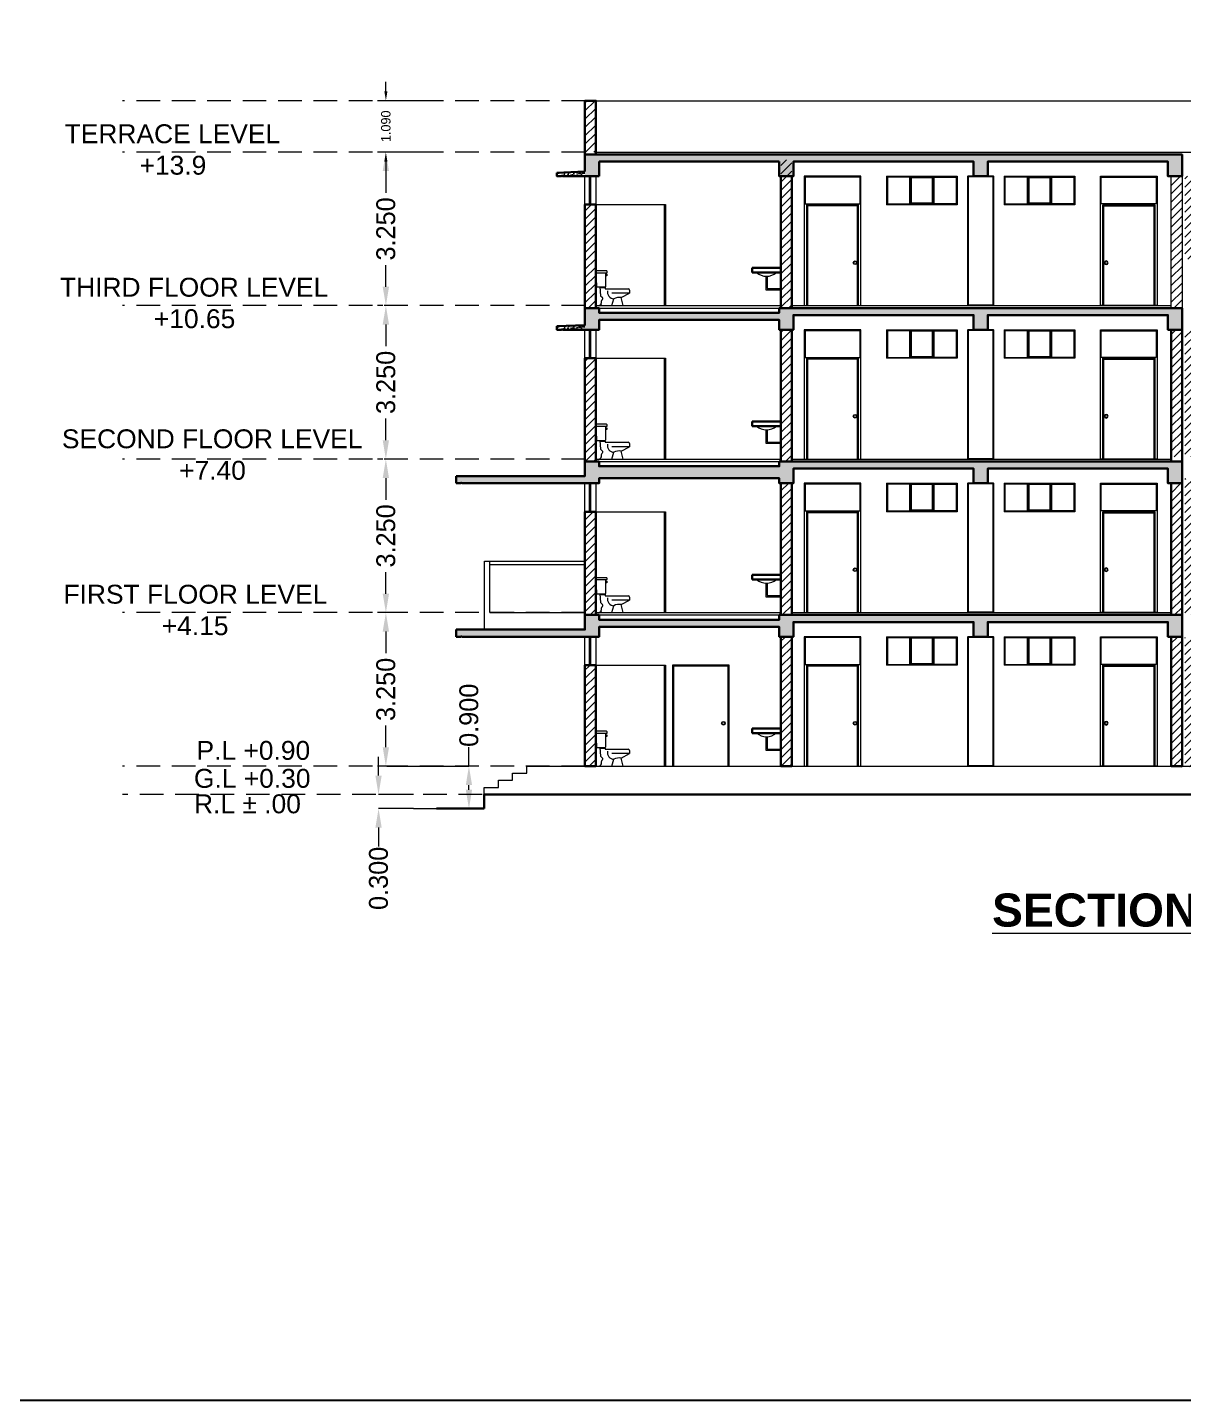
# Model space of a CAD drawing. Header units: millimetres. Extents: x 3614 to 12428, y -844 to 6844.
# Drawn here: x 5714.29 to 5738.77, y -606.44 to -577.37 of the extents above; entities that cross this region are included whole.
import ezdxf

# ---------------------------------------------------------------- set-up
doc = ezdxf.new("R2010")
doc.units = ezdxf.units.MM
doc.header["$LTSCALE"] = 40
doc.header["$MEASUREMENT"] = 0
doc.header["$PDMODE"] = 32
doc.header["$PDSIZE"] = 0.02
for name, pattern in [('DASHDOT', [1, 0.5, -0.25, 0, -0.25]), ('DASHED', [0.75, 0.5, -0.25]), ('DASHED2', [0.375, 0.25, -0.125])]:
    doc.linetypes.add(name, pattern=pattern)
doc.layers.get('Defpoints').update_dxf_attribs({"linetype": 'CONTINUOUS', "lineweight": 20})
for name, color, linetype, lineweight in [('Beam', 254, 'CONTINUOUS', 25), ('Column Hatch', 253, 'CONTINUOUS', 13), ('CUBICAL TOILET', 160, 'CONTINUOUS', 15), ('Dim', 220, 'CONTINUOUS', 15), ('Door', 54, 'CONTINUOUS', 18), ('E6', 254, 'CONTINUOUS', 15), ('Fixture', 44, 'CONTINUOUS', 15), ('FLOOR FINISH', 10, 'CONTINUOUS', 15), ('GRID', 134, 'DASHDOT', 13), ('Hatch', 42, 'CONTINUOUS', 15), ('Railing', 23, 'CONTINUOUS', 18), ('Stair', 1, 'CONTINUOUS', 15), ('TEXT', 7, 'CONTINUOUS', 20), ('Ventilator', 6, 'DASHED', 18), ('Wall', 7, 'CONTINUOUS', 30), ('Window-Wall', 7, 'CONTINUOUS', 18)]:
    doc.layers.add(name, color=color, linetype=linetype, lineweight=lineweight)
doc.styles.add('DIM', font='arial.ttf')
doc.styles.add('Tabrej', font='GOTHIC.TTF')
doc.dimstyles.new('Tabrej', dxfattribs={"dimtxt": 0.5, "dimasz": 0.45, "dimexe": 0.18, "dimexo": 0.0625, "dimgap": 0.09, "dimtad": 0, "dimdec": 3, "dimzin": 0, "dimdsep": 46, "dimtxsty": 'Tabrej', "dimcen": 0, "dimclrd": 256, "dimclre": 256, "dimclrt": 7, "dimaunit": 1, "dimadec": 3, "dimazin": 0, "dimtfac": 1, "dimtdec": 3, "dimtofl": 0, "dimtmove": 0, "dimatfit": 3, "dimfxl": 0, "dimtolj": 1, "dimtzin": 0, "dimlwd": -1, "dimlwe": -1, "dimarcsym": 0})

# ---------------------------------------------------------------- blocks, each defined once
blk = doc.blocks.new('A$C64E11991')
at = {"layer": 'Fixture'}
for p, q in [((0, 27.5), (0.5, 15.5)), ((0, 26.5), (9, 26.5)), ((8.5, 28), (0.5, 28)), ((8, 15.5), (8, 26.5)), ((8, 25.2), (8.8, 25.2)), ((8.8, 23.9), (8.1, 23.9)), ((8.8, 25.2), (8.8, 24.3)), ((8.8, 24.3), (8.8, 23.9)), ((9, 26.5), (9, 27.5)), ((1, 15), (7.5, 15)), ((3, 14.5), (7.5, 14.5)), ((3.1, 15), (3.7, 8)), ((7.5, 14.5), (7.5, 13.5)), ((7.5, 13.5), (26, 13.5)), ((27, 12.5), (27, 10)), ((3, 0), (4.5, 1.5)), ((3.7, 8), (5.1, 6.7)), ((4.4, 1.4), (4.3, 1.9)), ((27, 10), (13, 10)), ((13, 0), (14.5, 5.5)), ((20.5, 6.5), (27, 10)), ((22, 0), (20.5, 6.5)), ((3, 0), (22, 0))]:
    blk.add_line(p, q, dxfattribs=at)
for centre, radius, start, end in [((0.5, 27.5), 0.5, 90, 182.2026), ((8.5, 27.5), 0.5, 0, 90), ((1, 15.5), 0.5, 182.2026, 270), ((7.5, 15.5), 0.5, 270, 360), ((14.7, 10.8), 5.34, 167.4664, 267.6708), ((26, 12.5), 1, 360, 90), ((7.3, 2.7), 3.08, 141.1726, 195.5052), ((4.4, 5.7), 1.21, 294.7999, 50.698), ((19, -3), 9.62, 81.0274, 117.8973)]:
    blk.add_arc(centre, radius, start, end, dxfattribs=at)
blk = doc.blocks.new('DOOOR CLASSSSS')
at = {"layer": 'Door', "linetype": 'Continuous', "ltscale": 0.05}
blk.add_line((4913.247, -808.074), (4914.447, -808.074), dxfattribs=at)
for points in [[(4914.447, -808.074), (4914.447, -805.334), (4913.247, -805.334), (4913.247, -808.074)], [(4914.397, -808.074), (4914.397, -805.939), (4913.297, -805.939), (4913.297, -808.074)], [(4914.377, -808.074), (4914.377, -805.959), (4913.317, -805.959), (4913.317, -808.074)]]:
    blk.add_lwpolyline(points, dxfattribs=at)
blk.add_lwpolyline([(4913.267, -805.919), (4914.427, -805.919), (4914.427, -805.354), (4913.267, -805.354)], close=True, dxfattribs=at)
at = {"layer": 'Door'}
for radius in [0.0385, 0.0308]:
    blk.add_circle((4914.323, -807.165), radius, dxfattribs=at)
blk = doc.blocks.new('*D118')
at = {"layer": 'Defpoints', "color": 0, "ltscale": 0.05, "transparency": 16777216}
for p in [(5721.879, -589.76), (5721.96, -589.76), (5721.96, -593.01)]:
    blk.add_point(p, dxfattribs=at)
at = {"layer": 'Dim', "ltscale": 0.05, "transparency": 16777216}
for p, q in [((5721.897, -589.76), (5721.699, -589.76)), ((5721.879, -590.16), (5721.879, -590.619)), ((5721.879, -592.61), (5721.879, -592.15)), ((5721.897, -593.01), (5721.699, -593.01))]:
    blk.add_line(p, q, dxfattribs=at)
for points in [[(5721.812, -590.16), (5721.946, -590.16), (5721.879, -589.76)], [(5721.812, -592.61), (5721.946, -592.61), (5721.879, -593.01)]]:
    blk.add_solid(points, dxfattribs=at)
at = {"layer": 'Dim', "color": 7, "ltscale": 0.05, "transparency": 16777216, "insert": (5721.879, -591.385), "char_height": 0.4, "attachment_point": 5, "rotation": 90, "style": 'Tabrej'}
blk.add_mtext('\\A1;3.250', dxfattribs=at)
blk = doc.blocks.new('*D119')
at = {"layer": 'Defpoints', "color": 0, "ltscale": 0.05, "transparency": 16777216}
for p in [(5721.879, -586.51), (5721.879, -586.51), (5721.879, -589.76)]:
    blk.add_point(p, dxfattribs=at)
at = {"layer": 'Dim', "ltscale": 0.05, "transparency": 16777216}
for p, q in [((5721.817, -586.51), (5721.699, -586.51)), ((5721.879, -586.91), (5721.879, -587.369)), ((5721.879, -589.36), (5721.879, -588.9)), ((5721.817, -589.76), (5721.699, -589.76))]:
    blk.add_line(p, q, dxfattribs=at)
for points in [[(5721.812, -586.91), (5721.946, -586.91), (5721.879, -586.51)], [(5721.812, -589.36), (5721.946, -589.36), (5721.879, -589.76)]]:
    blk.add_solid(points, dxfattribs=at)
at = {"layer": 'Dim', "color": 7, "ltscale": 0.05, "transparency": 16777216, "insert": (5721.879, -588.135), "char_height": 0.4, "attachment_point": 5, "rotation": 90, "style": 'Tabrej'}
blk.add_mtext('\\A1;3.250', dxfattribs=at)
blk = doc.blocks.new('*D120')
at = {"layer": 'Defpoints', "color": 0, "ltscale": 0.05, "transparency": 16777216}
for p in [(5721.879, -583.26), (5721.879, -583.26), (5721.879, -586.51)]:
    blk.add_point(p, dxfattribs=at)
at = {"layer": 'Dim', "ltscale": 0.05, "transparency": 16777216}
for p, q in [((5721.817, -583.26), (5721.699, -583.26)), ((5721.879, -583.66), (5721.879, -584.119)), ((5721.879, -586.11), (5721.879, -585.65)), ((5721.817, -586.51), (5721.699, -586.51))]:
    blk.add_line(p, q, dxfattribs=at)
for points in [[(5721.812, -583.66), (5721.946, -583.66), (5721.879, -583.26)], [(5721.812, -586.11), (5721.946, -586.11), (5721.879, -586.51)]]:
    blk.add_solid(points, dxfattribs=at)
at = {"layer": 'Dim', "color": 7, "ltscale": 0.05, "transparency": 16777216, "insert": (5721.879, -584.885), "char_height": 0.4, "attachment_point": 5, "rotation": 90, "style": 'Tabrej'}
blk.add_mtext('\\A1;3.250', dxfattribs=at)
blk = doc.blocks.new('*D121')
at = {"layer": 'Defpoints', "color": 0, "ltscale": 0.05, "transparency": 16777216}
for p in [(5721.879, -580.01), (5721.879, -580.01), (5721.879, -583.26)]:
    blk.add_point(p, dxfattribs=at)
at = {"layer": 'Dim', "ltscale": 0.05, "transparency": 16777216}
for p, q in [((5721.817, -580.01), (5721.699, -580.01)), ((5721.879, -580.41), (5721.879, -580.869)), ((5721.879, -582.86), (5721.879, -582.4)), ((5721.817, -583.26), (5721.699, -583.26))]:
    blk.add_line(p, q, dxfattribs=at)
for points in [[(5721.812, -580.41), (5721.946, -580.41), (5721.879, -580.01)], [(5721.812, -582.86), (5721.946, -582.86), (5721.879, -583.26)]]:
    blk.add_solid(points, dxfattribs=at)
at = {"layer": 'Dim', "color": 7, "ltscale": 0.05, "transparency": 16777216, "insert": (5721.879, -581.635), "char_height": 0.4, "attachment_point": 5, "rotation": 90, "style": 'Tabrej'}
blk.add_mtext('\\A1;3.250', dxfattribs=at)
blk = doc.blocks.new('*D122')
at = {"layer": 'Defpoints', "color": 0, "ltscale": 0.05, "transparency": 16777216}
for p in [(5721.879, -578.92), (5722.659, -578.92), (5722.659, -580.01)]:
    blk.add_point(p, dxfattribs=at)
at = {"layer": 'Dim', "ltscale": 0.05, "transparency": 16777216}
for p, q in [((5721.879, -578.72), (5721.879, -578.52)), ((5722.596, -578.92), (5721.699, -578.92)), ((5722.596, -580.01), (5721.699, -580.01)), ((5721.879, -580.21), (5721.879, -580.41))]:
    blk.add_line(p, q, dxfattribs=at)
for points in [[(5721.846, -578.72), (5721.912, -578.72), (5721.879, -578.92)], [(5721.846, -580.21), (5721.912, -580.21), (5721.879, -580.01)]]:
    blk.add_solid(points, dxfattribs=at)
at = {"layer": 'Dim', "color": 7, "ltscale": 0.05, "transparency": 16777216, "insert": (5721.879, -579.462), "char_height": 0.2, "attachment_point": 5, "rotation": 90, "style": 'Tabrej'}
blk.add_mtext('\\A1;1.090', dxfattribs=at)
blk = doc.blocks.new('*D116')
at = {"layer": 'Defpoints', "color": 0, "ltscale": 0.05, "transparency": 16777216}
for p in [(5721.897, -593.01), (5722.466, -593.91), (5723.638, -593.91)]:
    blk.add_point(p, dxfattribs=at)
at = {"layer": 'Dim', "ltscale": 0.05, "transparency": 16777216}
for p, q in [((5723.638, -593.01), (5723.638, -592.61)), ((5721.897, -593.01), (5723.638, -593.01)), ((5723.638, -593.51), (5723.638, -593.41)), ((5722.466, -593.91), (5723.638, -593.91))]:
    blk.add_line(p, q, dxfattribs=at)
for points in [[(5723.572, -593.41), (5723.705, -593.41), (5723.638, -593.01)], [(5723.572, -593.51), (5723.705, -593.51), (5723.638, -593.91)]]:
    blk.add_solid(points, dxfattribs=at)
at = {"layer": 'Dim', "color": 7, "ltscale": 0.05, "transparency": 16777216, "insert": (5723.638, -591.933), "char_height": 0.4, "attachment_point": 5, "rotation": 90, "style": 'Tabrej'}
blk.add_mtext('\\A1;0.900', dxfattribs=at)
blk = doc.blocks.new('*D117')
at = {"layer": 'Defpoints', "color": 0, "ltscale": 0.05, "transparency": 16777216}
for p in [(5721.724, -593.61), (5722.466, -593.61), (5722.466, -593.91)]:
    blk.add_point(p, dxfattribs=at)
at = {"layer": 'Dim', "ltscale": 0.05, "transparency": 16777216}
for p, q in [((5721.724, -593.21), (5721.724, -592.81)), ((5722.466, -593.61), (5721.724, -593.61)), ((5722.466, -593.91), (5721.724, -593.91)), ((5721.724, -594.31), (5721.724, -594.71))]:
    blk.add_line(p, q, dxfattribs=at)
for points in [[(5721.657, -593.21), (5721.79, -593.21), (5721.724, -593.61)], [(5721.657, -594.31), (5721.79, -594.31), (5721.724, -593.91)]]:
    blk.add_solid(points, dxfattribs=at)
at = {"layer": 'Dim', "color": 7, "ltscale": 0.05, "transparency": 16777216, "insert": (5721.724, -595.386), "char_height": 0.4, "attachment_point": 5, "rotation": 90, "style": 'Tabrej'}
blk.add_mtext('\\A1;0.300', dxfattribs=at)
blk = doc.blocks.new('FFVF')
at = {"layer": 'Ventilator'}
for p, q in [((5485.841, -590.27), (5485.841, -590.875)), ((5485.841, -590.27), (5487.32, -590.27)), ((5485.844, -590.27), (5487.341, -590.27)), ((5486.337, -590.855), (5486.337, -590.29)), ((5486.351, -590.279), (5486.839, -590.279)), ((5486.351, -590.863), (5486.351, -590.279)), ((5486.819, -590.3), (5486.371, -590.3)), ((5486.371, -590.843), (5486.371, -590.3)), ((5486.819, -590.843), (5486.819, -590.3)), ((5486.839, -590.863), (5486.839, -590.279)), ((5487.341, -590.27), (5487.341, -590.875)), ((5487.341, -590.875), (5485.844, -590.875)), ((5486.839, -590.863), (5486.351, -590.863)), ((5486.819, -590.843), (5486.371, -590.843))]:
    blk.add_line(p, q, dxfattribs=at)
for points in [[(5486.337, -590.29), (5485.861, -590.29), (5485.861, -590.855), (5486.337, -590.855)], [(5486.853, -590.29), (5487.318, -590.29), (5487.318, -590.855), (5486.853, -590.855)]]:
    blk.add_lwpolyline(points, close=True, dxfattribs=at)

msp = doc.modelspace()

# ---------------------------------------------------------------- hatches: boundary and pattern name
at = {"layer": 'Column Hatch', "ltscale": 0.05}
h = msp.add_hatch(dxfattribs=at)
h.set_pattern_fill('ANSI31', color=256)
h.set_pattern_definition([(45, (-361.64997, -119.25054), (-0.0883883476, 0.0883883476), [])])
h.paths.add_polyline_path([(5739.0333, -589.8098), (5738.8033, -589.8098), (5738.8033, -586.9182), (5739.0333, -586.9182)])
h.paths.add_polyline_path([(5738.7413, -589.8098), (5738.5113, -589.8098), (5738.5113, -587.0198), (5738.7413, -587.0198)])
h.paths.add_polyline_path([(5739.0333, -593.0257), (5738.8033, -593.0257), (5738.8033, -590.2857), (5739.0333, -590.2857)])
h.paths.add_polyline_path([(5738.7413, -593.0257), (5738.5113, -593.0257), (5738.5113, -590.2857), (5738.7413, -590.2857)])
h.paths.add_polyline_path([(5747.2983, -593.0257), (5747.0683, -593.0257), (5747.0683, -590.2857), (5747.2983, -590.2857)])
h.paths.add_polyline_path([(5747.2983, -586.5598), (5747.0683, -586.5598), (5747.0683, -583.7698), (5747.2983, -583.7698)])
h.paths.add_polyline_path([(5747.2983, -589.8098), (5747.0683, -589.8098), (5747.0683, -587.0198), (5747.2983, -587.0198)])
h.paths.add_polyline_path([(5747.2983, -583.3098), (5747.0683, -583.3098), (5747.0683, -580.5198), (5747.2983, -580.5198)])
h.paths.add_polyline_path([(5747.2983, -580.0598), (5747.0683, -580.0598), (5747.0683, -578.9198), (5747.2983, -578.9198)])
h.paths.add_polyline_path([(5739.0333, -582.2757), (5738.8033, -582.2757), (5738.8033, -580.5198), (5739.0333, -580.5198)])
h.paths.add_polyline_path([(5739.0333, -586.4582), (5738.8033, -586.4582), (5738.8033, -583.7698), (5739.0333, -583.7698)])
h.paths.add_polyline_path([(5738.7413, -586.4582), (5738.5113, -586.4582), (5738.5113, -583.7698), (5738.7413, -583.7698)])
h.paths.add_polyline_path([(5730.4763, -586.5598), (5730.2463, -586.5598), (5730.2463, -583.7698), (5730.4763, -583.7698)])
h.paths.add_polyline_path([(5730.4763, -589.8098), (5730.2463, -589.8098), (5730.2463, -587.0198), (5730.4763, -587.0198)])
h.paths.add_polyline_path([(5730.4763, -593.0257), (5730.2463, -593.0257), (5730.2463, -590.2857), (5730.4763, -590.2857)])
h.paths.add_polyline_path([(5726.3263, -590.8909), (5726.0963, -590.8909), (5726.0963, -593.0257), (5726.3263, -593.0257)])
h.paths.add_polyline_path([(5726.3263, -587.625), (5726.0963, -587.625), (5726.0963, -589.8098), (5726.3263, -589.8098)])
h.paths.add_polyline_path([(5726.3263, -584.3698), (5726.0963, -584.3698), (5726.0963, -586.5598), (5726.3263, -586.5598)])
h.paths.add_polyline_path([(5730.4763, -583.3098), (5730.2463, -583.3098), (5730.2463, -580.1698), (5730.4763, -580.1698)])
h.paths.add_polyline_path([(5726.3263, -581.1198), (5726.0963, -581.1198), (5726.0963, -583.3098), (5726.3263, -583.3098)])
h.paths.add_polyline_path([(5726.3263, -580.0098), (5726.0963, -580.0098), (5726.0963, -578.9198), (5726.3263, -578.9198)])
h = msp.add_hatch(dxfattribs=at)
h.set_pattern_fill('ANSI31', color=256)
h.set_pattern_definition([(45, (-4e-12, -1.05), (-0.0883883476, 0.0883883476), [])])
h.paths.add_polyline_path([(5738.7413, -583.3098), (5738.5113, -583.3098), (5738.5113, -580.5198), (5738.7413, -580.5198)])
at = {"layer": 'Hatch', "ltscale": 0.05}
h = msp.add_hatch(dxfattribs=at)
h.set_pattern_fill('AR-CONC', color=256, scale=0.02)
h.set_pattern_definition([(50, (0.0013, -1.4), (0.1434520365, -0.012550427), [0.015, -0.165]), (355, (0.0013, -1.4), (-0.0277502667, 0.1504384267), [0.012, -0.132]), (100.4514445, (0.01326, -1.40105), (0.1157017693, 0.1378879982), [0.0127480384, -0.1402284224]), (46.1842, (0.0013, -1.36), (0.213448266, -0.033103856), [0.0225, -0.2475]), (96.6356355, (0.01909, -1.36276), (0.186932389, 0.19482372), [0.019122068, -0.210342752]), (351.184164, (0.0013, -1.36), (0.186932389, 0.19482372), [0.018, -0.198]), (21, (0.0213, -1.37), (0.1193814104, -0.0805237781), [0.015, -0.165]), (326, (0.0213, -1.37), (0.0486630664, 0.145030009), [0.012, -0.132]), (71.4514447, (0.03125, -1.37671), (0.1680444753, 0.0645062306), [0.012748038, -0.1402284224]), (37.5, (0.0013, -1.4), (0.00243197106, 0.06657877077), [0, -0.1304, 0, -0.134, 0, -0.1325]), (7.5, (0.0013, -1.4), (0.0526139075, 0.0788823424), [0, -0.0764, 0, -0.1274, 0, -0.0505]), (327.5, (-0.0433, -1.4), (0.10676448723, -0.00451097435), [0, -0.05, 0, -0.156, 0, -0.207]), (317.5, (-0.0633, -1.4), (0.1166372339, 0.0200209965), [0, -0.065, 0, -0.1036, 0, -0.147])])
h.paths.add_polyline_path([(5726.3976, -580.2098), (5730.2126, -580.2098), (5730.2126, -580.5198), (5730.5126, -580.5198), (5730.5126, -580.2098), (5734.3279, -580.2098), (5734.3279, -580.5198), (5734.6279, -580.5198), (5734.6279, -580.2098), (5738.4426, -580.2098), (5738.4426, -580.5198), (5738.7426, -580.5198), (5738.7426, -580.0598), (5738.4426, -580.0598), (5734.2132, -580.0598), (5726.0976, -580.0598), (5726.0976, -580.5198), (5726.3976, -580.5198)])
h = msp.add_hatch(dxfattribs=at)
h.set_pattern_fill('AR-CONC', color=256, scale=0.02)
h.set_pattern_definition([(50, (0, 2.2), (0.1434520365, -0.012550427), [0.015, -0.165]), (355, (0, 2.2), (-0.0277502667, 0.1504384267), [0.012, -0.132]), (100.4514445, (0.01195, 2.19895), (0.1157017693, 0.1378879982), [0.0127480384, -0.1402284224]), (46.1842, (0, 2.24), (0.213448266, -0.033103856), [0.0225, -0.2475]), (96.6356355, (0.01779, 2.23724), (0.186932389, 0.19482372), [0.019122068, -0.210342752]), (351.184164, (0, 2.24), (0.186932389, 0.19482372), [0.018, -0.198]), (21, (0.02, 2.23), (0.1193814104, -0.0805237781), [0.015, -0.165]), (326, (0.02, 2.23), (0.0486630664, 0.145030009), [0.012, -0.132]), (71.4514447, (0.02995, 2.22329), (0.1680444753, 0.0645062306), [0.012748038, -0.1402284224]), (37.5, (0, 2.2), (0.00243197106, 0.06657877077), [0, -0.1304, 0, -0.134, 0, -0.1325]), (7.5, (0, 2.2), (0.0526139075, 0.0788823424), [0, -0.0764, 0, -0.1274, 0, -0.0505]), (327.5, (-0.0446, 2.2), (0.10676448723, -0.00451097435), [0, -0.05, 0, -0.156, 0, -0.207]), (317.5, (-0.0646, 2.2), (0.1166372339, 0.0200209965), [0, -0.065, 0, -0.1036, 0, -0.147])])
h.paths.add_polyline_path([(5726.0984, -580.4197), (5725.4963, -580.4448), (5725.4963, -580.5198), (5726.0963, -580.5198)])
h = msp.add_hatch(dxfattribs=at)
h.set_pattern_fill('AR-CONC', color=256, scale=0.02)
h.set_pattern_definition([(50, (0, 0), (0.1434520365, -0.012550427), [0.015, -0.165]), (355, (0, 0), (-0.0277502667, 0.1504384267), [0.012, -0.132]), (100.4514445, (0.01195, -0.00105), (0.1157017693, 0.1378879982), [0.0127480384, -0.1402284224]), (46.1842, (0, 0.04), (0.213448266, -0.033103856), [0.0225, -0.2475]), (96.6356355, (0.01779, 0.03724), (0.186932389, 0.19482372), [0.019122068, -0.210342752]), (351.184164, (0, 0.04), (0.186932389, 0.19482372), [0.018, -0.198]), (21, (0.02, 0.03), (0.1193814104, -0.0805237781), [0.015, -0.165]), (326, (0.02, 0.03), (0.0486630664, 0.145030009), [0.012, -0.132]), (71.4514447, (0.02995, 0.02329), (0.1680444753, 0.0645062306), [0.012748038, -0.1402284224]), (37.5, (0, 0), (0.00243197106, 0.06657877077), [0, -0.1304, 0, -0.134, 0, -0.1325]), (7.5, (0, 0), (0.0526139075, 0.0788823424), [0, -0.0764, 0, -0.1274, 0, -0.0505]), (327.5, (-0.0446, 0), (0.10676448723, -0.00451097435), [0, -0.05, 0, -0.156, 0, -0.207]), (317.5, (-0.0646, 0), (0.1166372339, 0.0200209965), [0, -0.065, 0, -0.1036, 0, -0.147])])
edge = h.paths.add_edge_path()
edge.add_line((5726.0963, -583.7698), (5726.3963, -583.7698))
edge.add_line((5726.3963, -583.7698), (5726.3963, -583.5614))
edge.add_line((5726.3963, -583.5614), (5730.2113, -583.5614))
edge.add_line((5730.2113, -583.5614), (5730.2113, -583.7698))
edge.add_line((5730.2113, -583.7698), (5730.5113, -583.7698))
edge.add_line((5730.5113, -583.7698), (5730.5113, -583.4598))
edge.add_line((5730.5113, -583.4598), (5734.3266, -583.4598))
edge.add_line((5734.3266, -583.4598), (5734.3266, -583.7698))
edge.add_line((5734.3266, -583.7698), (5734.6266, -583.7698))
edge.add_line((5734.6266, -583.7698), (5734.6266, -583.4598))
edge.add_line((5734.6266, -583.4598), (5738.4413, -583.4598))
edge.add_line((5738.4413, -583.4598), (5738.4413, -583.7698))
edge.add_line((5738.4413, -583.7698), (5738.7413, -583.7698))
edge.add_line((5738.7413, -583.7698), (5738.7413, -583.3098))
edge.add_line((5738.7413, -583.3098), (5738.4413, -583.3098))
edge.add_line((5738.4413, -583.3098), (5734.2119, -583.3098))
edge.add_line((5734.2119, -583.3098), (5730.2113, -583.3098))
edge.add_line((5730.2113, -583.3098), (5730.2113, -583.4114))
edge.add_line((5730.2113, -583.4114), (5726.3963, -583.4114))
edge.add_line((5726.3963, -583.4114), (5726.3963, -583.3098))
edge.add_line((5726.3963, -583.3098), (5726.0963, -583.3098))
edge.add_line((5726.0963, -583.3098), (5726.0963, -583.6698))
edge.add_line((5726.0963, -583.6698), (5725.4963, -583.6948))
h = msp.add_hatch(dxfattribs=at)
h.set_pattern_fill('AR-CONC', color=256, scale=0.02)
h.set_pattern_definition([(50, (0, -1.05), (0.1434520365, -0.012550427), [0.015, -0.165]), (355, (0, -1.05), (-0.0277502667, 0.1504384267), [0.012, -0.132]), (100.4514445, (0.01195, -1.05105), (0.1157017693, 0.1378879982), [0.0127480384, -0.1402284224]), (46.1842, (0, -1.01), (0.213448266, -0.033103856), [0.0225, -0.2475]), (96.6356355, (0.01779, -1.01276), (0.186932389, 0.19482372), [0.019122068, -0.210342752]), (351.184164, (0, -1.01), (0.186932389, 0.19482372), [0.018, -0.198]), (21, (0.02, -1.02), (0.1193814104, -0.0805237781), [0.015, -0.165]), (326, (0.02, -1.02), (0.0486630664, 0.145030009), [0.012, -0.132]), (71.4514447, (0.02995, -1.02671), (0.1680444753, 0.0645062306), [0.012748038, -0.1402284224]), (37.5, (0, -1.05), (0.00243197106, 0.06657877077), [0, -0.1304, 0, -0.134, 0, -0.1325]), (7.5, (0, -1.05), (0.0526139075, 0.0788823424), [0, -0.0764, 0, -0.1274, 0, -0.0505]), (327.5, (-0.0446, -1.05), (0.10676448723, -0.00451097435), [0, -0.05, 0, -0.156, 0, -0.207]), (317.5, (-0.0646, -1.05), (0.1166372339, 0.0200209965), [0, -0.065, 0, -0.1036, 0, -0.147])])
h.paths.add_polyline_path([(5726.0984, -583.6697), (5725.4963, -583.6948), (5725.4963, -583.7698), (5726.0963, -583.7698)])
h = msp.add_hatch(dxfattribs=at)
h.set_pattern_fill('AR-CONC', color=256, scale=0.02)
h.set_pattern_definition([(50, (0, 3.0016), (0.1434520365, -0.012550427), [0.015, -0.165]), (355, (0, 3.0016), (-0.0277502667, 0.1504384267), [0.012, -0.132]), (100.4514445, (0.01195, 3.00055), (0.1157017693, 0.1378879982), [0.0127480384, -0.1402284224]), (46.1842, (0, 3.0416), (0.213448266, -0.033103856), [0.0225, -0.2475]), (96.6356355, (0.01779, 3.03884), (0.186932389, 0.19482372), [0.019122068, -0.210342752]), (351.184164, (0, 3.0416), (0.186932389, 0.19482372), [0.018, -0.198]), (21, (0.02, 3.0316), (0.1193814104, -0.0805237781), [0.015, -0.165]), (326, (0.02, 3.0316), (0.0486630664, 0.145030009), [0.012, -0.132]), (71.4514447, (0.02995, 3.02489), (0.1680444753, 0.0645062306), [0.012748038, -0.1402284224]), (37.5, (0, 3.0016), (0.00243197106, 0.06657877077), [0, -0.1304, 0, -0.134, 0, -0.1325]), (7.5, (0, 3.0016), (0.0526139075, 0.0788823424), [0, -0.0764, 0, -0.1274, 0, -0.0505]), (327.5, (-0.0446, 3.0016), (0.10676448723, -0.00451097435), [0, -0.05, 0, -0.156, 0, -0.207]), (317.5, (-0.0646, 3.0016), (0.1166372339, 0.0200209965), [0, -0.065, 0, -0.1036, 0, -0.147])])
edge = h.paths.add_edge_path()
edge.add_arc((5723.4743, -587.0198), 0.01, 360, 540)
edge.add_line((5723.4643, -587.0198), (5723.3643, -587.0198))
edge.add_line((5723.3643, -587.0198), (5723.3643, -586.8698))
edge.add_line((5723.3643, -586.8698), (5726.0963, -586.8698))
edge.add_line((5726.0963, -586.8698), (5726.0963, -586.5598))
edge.add_line((5726.0963, -586.5598), (5726.3963, -586.5598))
edge.add_line((5726.3963, -586.5598), (5726.3963, -586.6614))
edge.add_line((5726.3963, -586.6614), (5730.2113, -586.6614))
edge.add_line((5730.2113, -586.6614), (5730.2113, -586.5598))
edge.add_line((5730.2113, -586.5598), (5734.2119, -586.5598))
edge.add_line((5734.2119, -586.5598), (5738.4413, -586.5598))
edge.add_line((5738.4413, -586.5598), (5738.7413, -586.5598))
edge.add_line((5738.7413, -586.5598), (5738.7413, -587.0198))
edge.add_line((5738.7413, -587.0198), (5738.4413, -587.0198))
edge.add_line((5738.4413, -587.0198), (5738.4413, -586.7098))
edge.add_line((5738.4413, -586.7098), (5734.6266, -586.7098))
edge.add_line((5734.6266, -586.7098), (5734.6266, -587.0198))
edge.add_line((5734.6266, -587.0198), (5734.3266, -587.0198))
edge.add_line((5734.3266, -587.0198), (5734.3266, -586.7098))
edge.add_line((5734.3266, -586.7098), (5730.5113, -586.7098))
edge.add_line((5730.5113, -586.7098), (5730.5113, -587.0198))
edge.add_line((5730.5113, -587.0198), (5730.2113, -587.0198))
edge.add_line((5730.2113, -587.0198), (5730.2113, -586.913))
edge.add_line((5730.2113, -586.913), (5726.3963, -586.913))
edge.add_line((5726.3963, -586.913), (5726.3963, -587.0198))
edge.add_line((5726.3963, -587.0198), (5726.0963, -587.0198))
edge.add_line((5726.0963, -587.0198), (5723.4843, -587.0198))
h = msp.add_hatch(dxfattribs=at)
h.set_pattern_fill('AR-CONC', color=256, scale=0.02)
h.set_pattern_definition([(50, (0, 0), (0.1434520365, -0.012550427), [0.015, -0.165]), (355, (0, 0), (-0.0277502667, 0.1504384267), [0.012, -0.132]), (100.4514445, (0.01195, -0.00105), (0.1157017693, 0.1378879982), [0.0127480384, -0.1402284224]), (46.1842, (0, 0.04), (0.213448266, -0.033103856), [0.0225, -0.2475]), (96.6356355, (0.01779, 0.03724), (0.186932389, 0.19482372), [0.019122068, -0.210342752]), (351.184164, (0, 0.04), (0.186932389, 0.19482372), [0.018, -0.198]), (21, (0.02, 0.03), (0.1193814104, -0.0805237781), [0.015, -0.165]), (326, (0.02, 0.03), (0.0486630664, 0.145030009), [0.012, -0.132]), (71.4514447, (0.02995, 0.02329), (0.1680444753, 0.0645062306), [0.012748038, -0.1402284224]), (37.5, (0, 0), (0.00243197106, 0.06657877077), [0, -0.1304, 0, -0.134, 0, -0.1325]), (7.5, (0, 0), (0.0526139075, 0.0788823424), [0, -0.0764, 0, -0.1274, 0, -0.0505]), (327.5, (-0.0446, 0), (0.10676448723, -0.00451097435), [0, -0.05, 0, -0.156, 0, -0.207]), (317.5, (-0.0646, 0), (0.1166372339, 0.0200209965), [0, -0.065, 0, -0.1036, 0, -0.147])])
edge = h.paths.add_edge_path()
edge.add_arc((5723.4743, -590.2698), 0.01, 360, 540)
edge.add_line((5723.4643, -590.2698), (5723.3643, -590.2698))
edge.add_line((5723.3643, -590.2698), (5723.3643, -590.1198))
edge.add_line((5723.3643, -590.1198), (5726.0963, -590.1198))
edge.add_line((5726.0963, -590.1198), (5726.0963, -589.8098))
edge.add_line((5726.0963, -589.8098), (5726.3963, -589.8098))
edge.add_line((5726.3963, -589.8098), (5726.3963, -589.9114))
edge.add_line((5726.3963, -589.9114), (5730.2113, -589.9114))
edge.add_line((5730.2113, -589.9114), (5730.2113, -589.8098))
edge.add_line((5730.2113, -589.8098), (5734.2119, -589.8098))
edge.add_line((5734.2119, -589.8098), (5738.4413, -589.8098))
edge.add_line((5738.4413, -589.8098), (5738.7413, -589.8098))
edge.add_line((5738.7413, -589.8098), (5738.7413, -590.2698))
edge.add_line((5738.7413, -590.2698), (5738.4413, -590.2698))
edge.add_line((5738.4413, -590.2698), (5738.4413, -589.9598))
edge.add_line((5738.4413, -589.9598), (5734.6266, -589.9598))
edge.add_line((5734.6266, -589.9598), (5734.6266, -590.2698))
edge.add_line((5734.6266, -590.2698), (5734.3266, -590.2698))
edge.add_line((5734.3266, -590.2698), (5734.3266, -589.9598))
edge.add_line((5734.3266, -589.9598), (5730.5113, -589.9598))
edge.add_line((5730.5113, -589.9598), (5730.5113, -590.2698))
edge.add_line((5730.5113, -590.2698), (5730.2113, -590.2698))
edge.add_line((5730.2113, -590.2698), (5730.2113, -590.0614))
edge.add_line((5730.2113, -590.0614), (5726.3963, -590.0614))
edge.add_line((5726.3963, -590.0614), (5726.3963, -590.2698))
edge.add_line((5726.3963, -590.2698), (5726.0963, -590.2698))
edge.add_line((5726.0963, -590.2698), (5723.4843, -590.2698))

# ---------------------------------------------------------------- linework, layer by layer
at = {"layer": 'Beam', "color": 5, "lineweight": 30, "ltscale": 0.05}
for p, q in [((5726.0963, -580.4198), (5726.0963, -580.0598)), ((5726.0963, -580.0598), (5730.2113, -580.0598)), ((5726.3963, -580.2098), (5730.2113, -580.2098)), ((5726.3963, -580.5198), (5726.3963, -580.2098)), ((5738.4413, -580.2098), (5738.4413, -580.2098)), ((5726.0963, -580.4198), (5725.4963, -580.4448)), ((5725.4963, -580.4448), (5725.4963, -580.5198)), ((5725.4963, -580.5198), (5725.5963, -580.5198)), ((5725.6163, -580.5198), (5726.3963, -580.5198)), ((5725.4963, -583.6948), (5725.4963, -583.7698)), ((5725.4963, -583.7698), (5725.5963, -583.7698)), ((5725.6163, -583.7698), (5726.0963, -583.7698)), ((5723.3643, -586.8698), (5723.3643, -587.0198)), ((5723.3643, -587.0198), (5723.4643, -587.0198)), ((5723.4843, -587.0198), (5726.0963, -587.0198)), ((5723.3643, -590.1198), (5723.3643, -590.2698)), ((5723.3643, -590.2698), (5723.4643, -590.2698)), ((5723.4843, -590.2698), (5726.0963, -590.2698))]:
    msp.add_line(p, q, dxfattribs=at)
at = {"layer": 'Beam', "ltscale": 0.05}
msp.add_lwpolyline([(5438.4239, -487.786), (5799.6085, -487.786), (5799.6085, -606.4426), (5438.4239, -606.4426)], close=True, dxfattribs=at)
at = {"layer": 'Beam', "color": 5, "lineweight": 30, "ltscale": 0.05}
for points in [[(5730.2113, -580.0598), (5730.5113, -580.0598), (5738.7413, -580.0598), (5738.7413, -580.5198)], [(5730.5113, -580.5198), (5730.2113, -580.5198), (5730.2113, -580.2098)], [(5738.7413, -580.5198), (5738.4413, -580.5198), (5738.4413, -580.2098), (5734.6279, -580.2098), (5734.6279, -580.5198), (5734.3279, -580.5198), (5734.3279, -580.2098), (5730.5113, -580.2098), (5730.5113, -580.2098), (5730.5113, -580.5198), (5730.5113, -580.5198)], [(5734.2119, -583.3098), (5730.2113, -583.3098), (5730.2113, -583.4114), (5726.3963, -583.4114), (5726.3963, -583.3098), (5726.0963, -583.3098), (5726.0963, -583.6698), (5725.4963, -583.6948)], [(5726.0963, -583.7698), (5726.3963, -583.7698), (5726.3963, -583.5614), (5730.2113, -583.5614), (5730.2113, -583.7698), (5730.5113, -583.7698), (5730.5113, -583.4598), (5734.3266, -583.4598), (5734.3266, -583.7698), (5734.6266, -583.7698), (5734.6266, -583.4598), (5738.4413, -583.4598), (5738.4413, -583.4598), (5738.4413, -583.7698), (5738.7413, -583.7698), (5738.7413, -583.3098), (5738.4413, -583.3098), (5734.2119, -583.3098)], [(5734.2119, -586.5598), (5730.2113, -586.5598), (5730.2113, -586.6614), (5726.3963, -586.6614), (5726.3963, -586.5598), (5726.0963, -586.5598), (5726.0963, -586.8698), (5723.3643, -586.8698)], [(5726.0963, -587.0198), (5726.0963, -587.0198), (5726.3963, -587.0198), (5726.3963, -586.913), (5730.2113, -586.913), (5730.2113, -587.0198), (5730.5113, -587.0198), (5730.5113, -586.7098), (5734.3266, -586.7098), (5734.3266, -587.0198), (5734.6266, -587.0198), (5734.6266, -586.7098), (5738.4413, -586.7098), (5738.4413, -586.7098), (5738.4413, -587.0198), (5738.7413, -587.0198), (5738.7413, -586.5598), (5738.4413, -586.5598), (5734.2119, -586.5598)], [(5734.2119, -589.8098), (5730.2113, -589.8098), (5730.2113, -589.9114), (5726.3963, -589.9114), (5726.3963, -589.8098), (5726.0963, -589.8098), (5726.0963, -590.1198), (5723.3643, -590.1198)], [(5726.0963, -590.2698), (5726.0963, -590.2698), (5726.3963, -590.2698), (5726.3963, -590.0614), (5730.2113, -590.0614), (5730.2113, -590.2698), (5730.5113, -590.2698), (5730.5113, -589.9598), (5734.3266, -589.9598), (5734.3266, -590.2698), (5734.6266, -590.2698), (5734.6266, -589.9598), (5738.4413, -589.9598), (5738.4413, -589.9598), (5738.4413, -590.2698), (5738.7413, -590.2698), (5738.7413, -589.8098), (5738.4413, -589.8098), (5734.2119, -589.8098)]]:
    msp.add_lwpolyline(points, dxfattribs=at)
for centre in [(5725.6063, -580.5198), (5725.6063, -583.7698), (5723.4743, -587.0198), (5723.4743, -590.2698)]:
    msp.add_arc(centre, 0.01, 360, 180, dxfattribs=at)
at = {"layer": 'Column Hatch', "ltscale": 0.05}
msp.add_lwpolyline([(5738.7413, -583.3098), (5738.5113, -583.3098), (5738.5113, -580.5198), (5738.7413, -580.5198)], close=True, dxfattribs=at)
at = {"layer": 'CUBICAL TOILET', "ltscale": 0.05}
for p, q in [((5726.3263, -581.1198), (5727.7807, -581.1198)), ((5726.3263, -584.3698), (5727.7807, -584.3698)), ((5726.3263, -587.625), (5727.7807, -587.625)), ((5726.3263, -590.875), (5727.7807, -590.875))]:
    msp.add_line(p, q, dxfattribs=at)
for points in [[(5727.8007, -583.2598), (5727.7807, -583.2598), (5727.7807, -581.1198), (5727.8007, -581.1198)], [(5727.8007, -586.5098), (5727.7807, -586.5098), (5727.7807, -584.3698), (5727.8007, -584.3698)], [(5727.8007, -589.7598), (5727.7807, -589.7598), (5727.7807, -587.625), (5727.8007, -587.625)], [(5727.8007, -593.0098), (5727.7807, -593.0098), (5727.7807, -590.875), (5727.8007, -590.875)]]:
    msp.add_lwpolyline(points, close=True, dxfattribs=at)
at = {"layer": 'Door', "ltscale": 0.05}
for p, q in [((5727.7907, -581.1198), (5727.7907, -583.2598)), ((5727.7907, -584.3698), (5727.7907, -586.5098)), ((5727.7907, -587.625), (5727.7907, -589.7598)), ((5727.7907, -590.875), (5727.7907, -593.0098))]:
    msp.add_line(p, q, dxfattribs=at)
at = {"layer": 'Door', "linetype": 'Continuous', "ltscale": 0.05}
for p, q in [((5727.9515, -589.7598), (5729.1515, -589.7598)), ((5727.9515, -593.0098), (5729.1515, -593.0098))]:
    msp.add_line(p, q, dxfattribs=at)
for points in [[(5729.1515, -593.0098), (5729.1515, -590.875), (5727.9515, -590.875), (5727.9515, -593.0098)], [(5729.1315, -593.0098), (5729.1315, -590.895), (5727.9715, -590.895), (5727.9715, -593.0098)]]:
    msp.add_lwpolyline(points, dxfattribs=at)
at = {"layer": 'Door'}
for radius in [0.0385, 0.0308]:
    msp.add_circle((5729.0275, -592.1006), radius, dxfattribs=at)
at = {"layer": 'E6', "ltscale": 0.05}
for p, q in [((5723.9688, -590.1173), (5723.9688, -588.6689)), ((5723.9688, -588.6689), (5724.0838, -588.6689)), ((5724.0838, -589.7594), (5724.0838, -588.6689)), ((5724.0838, -589.7594), (5726.0963, -589.7602))]:
    msp.add_line(p, q, dxfattribs=at)
at = {"layer": 'E6', "lineweight": 25, "ltscale": 0.05}
for points in [[(5734.7413, -583.2598), (5734.2113, -583.2598), (5734.2113, -580.5198), (5734.7413, -580.5198)], [(5734.7413, -586.5098), (5734.2113, -586.5098), (5734.2113, -583.7698), (5734.7413, -583.7698)], [(5734.7413, -589.7598), (5734.2113, -589.7598), (5734.2116, -587.0198), (5734.7416, -587.0198)], [(5734.7413, -593.0098), (5734.2113, -593.0098), (5734.2113, -590.2698), (5734.7413, -590.2698)]]:
    msp.add_lwpolyline(points, close=True, dxfattribs=at)
at = {"layer": 'Fixture'}
for p, q in [((5729.926, -582.6368), (5729.926, -582.9235)), ((5729.951, -582.8649), (5729.926, -582.8649)), ((5729.951, -582.8704), (5729.926, -582.8704)), ((5729.951, -582.6368), (5729.951, -582.8985)), ((5729.951, -582.8985), (5730.2385, -582.8985)), ((5729.9791, -582.8985), (5729.9791, -582.9235)), ((5729.9846, -582.8985), (5729.9846, -582.9235)), ((5729.926, -582.9235), (5730.2385, -582.9235)), ((5729.926, -585.8868), (5729.926, -586.1735)), ((5729.951, -586.1149), (5729.926, -586.1149)), ((5729.951, -585.8868), (5729.951, -586.1485)), ((5729.951, -586.1204), (5729.926, -586.1204)), ((5729.926, -586.1735), (5730.2385, -586.1735)), ((5729.951, -586.1485), (5730.2385, -586.1485)), ((5729.9791, -586.1485), (5729.9791, -586.1735)), ((5729.9846, -586.1485), (5729.9846, -586.1735)), ((5729.926, -589.1368), (5729.926, -589.4235)), ((5729.951, -589.1368), (5729.951, -589.3985)), ((5729.951, -589.3649), (5729.926, -589.3649)), ((5729.951, -589.3704), (5729.926, -589.3704)), ((5729.926, -589.4235), (5730.2385, -589.4235)), ((5729.951, -589.3985), (5730.2385, -589.3985)), ((5729.9791, -589.3985), (5729.9791, -589.4235)), ((5729.9846, -589.3985), (5729.9846, -589.4235)), ((5729.926, -592.3868), (5729.926, -592.6735)), ((5729.951, -592.3868), (5729.951, -592.6485)), ((5729.951, -592.6149), (5729.926, -592.6149)), ((5729.951, -592.6204), (5729.926, -592.6204)), ((5729.926, -592.6735), (5730.2385, -592.6735)), ((5729.951, -592.6485), (5730.2385, -592.6485)), ((5729.9791, -592.6485), (5729.9791, -592.6735)), ((5729.9846, -592.6485), (5729.9846, -592.6735))]:
    msp.add_line(p, q, dxfattribs=at)
for centre in [(5729.9385, -582.306), (5729.9385, -585.556), (5729.9385, -588.806), (5729.9385, -592.056)]:
    msp.add_arc(centre, 0.3308, 230.09182, 309.90818, dxfattribs=at)
at = {"layer": 'FLOOR FINISH', "ltscale": 0.05}
for p, q in [((5726.3263, -578.9198), (5747.0683, -578.9198)), ((5726.3263, -580.0098), (5747.0683, -580.0098)), ((5726.3263, -583.2598), (5730.2463, -583.2598)), ((5726.3263, -583.2598), (5730.2463, -583.2598)), ((5726.3963, -583.3098), (5730.2113, -583.3098)), ((5726.3963, -583.3098), (5730.2113, -583.3098)), ((5730.4763, -583.2598), (5738.5113, -583.2598)), ((5738.74, -583.2598), (5738.7413, -583.2598)), ((5738.74, -583.2598), (5738.7413, -583.2598)), ((5726.3263, -586.5098), (5730.2463, -586.5098)), ((5726.3263, -586.5098), (5730.2463, -586.5098)), ((5726.3963, -586.5598), (5730.2113, -586.5598)), ((5726.3963, -586.5598), (5730.2113, -586.5598)), ((5730.4763, -586.5098), (5738.5113, -586.5098)), ((5730.4763, -586.5098), (5738.5113, -586.5098)), ((5726.3263, -589.7598), (5730.2463, -589.7598)), ((5726.3963, -589.8098), (5730.2113, -589.8098)), ((5730.4763, -589.7598), (5738.5113, -589.7598)), ((5726.0963, -593.0098), (5751.5128, -593.0098))]:
    msp.add_line(p, q, dxfattribs=at)
at = {"layer": 'FLOOR FINISH', "linetype": 'Continuous', "ltscale": 0.05}
msp.add_line((5724.8643, -593.0098), (5726.0963, -593.0098), dxfattribs=at)
at = {"layer": 'GRID', "linetype": 'DASHED2', "ltscale": 0.05}
for p, q in [((5726.0963, -578.9198), (5716.2996, -578.9198)), ((5726.0963, -580.0098), (5716.2996, -580.0098)), ((5726.0963, -583.2598), (5716.2996, -583.2598)), ((5726.0953, -586.5098), (5716.2986, -586.5098)), ((5726.0963, -589.7598), (5716.2996, -589.7598)), ((5726.0963, -593.0098), (5716.2996, -593.0098)), ((5723.9168, -593.6098), (5716.2996, -593.6098))]:
    msp.add_line(p, q, dxfattribs=at)
at = {"layer": 'Railing', "ltscale": 0.05}
for p, q in [((5724.0838, -588.6689), (5726.0963, -588.6689)), ((5724.0838, -588.7389), (5726.0963, -588.7389))]:
    msp.add_line(p, q, dxfattribs=at)
at = {"layer": 'Stair', "linetype": 'Continuous', "ltscale": 0.05}
for p, q in [((5724.8643, -593.1598), (5724.8643, -593.0098)), ((5724.2643, -593.4598), (5724.2643, -593.3098)), ((5724.2643, -593.3098), (5724.5643, -593.3098)), ((5724.5643, -593.3098), (5724.5643, -593.1598)), ((5724.5643, -593.1598), (5724.8643, -593.1598)), ((5723.9643, -593.6098), (5723.9643, -593.4598)), ((5723.9643, -593.4598), (5724.2643, -593.4598))]:
    msp.add_line(p, q, dxfattribs=at)
at = {"layer": 'Ventilator', "ltscale": 0.05}
for p, q in [((5726.1813, -580.5198), (5726.1813, -581.1198)), ((5726.2113, -580.5198), (5726.2113, -581.1198)), ((5726.1813, -583.7698), (5726.1813, -584.3698)), ((5726.2113, -583.7698), (5726.2113, -584.3698)), ((5726.1813, -587.0198), (5726.1813, -587.625)), ((5726.2113, -587.0198), (5726.2113, -587.625)), ((5726.1813, -590.2698), (5726.1813, -590.875)), ((5726.2113, -590.2698), (5726.2113, -590.875))]:
    msp.add_line(p, q, dxfattribs=at)
at = {"layer": 'Wall', "ltscale": 10}
for p, q in [((5729.6385, -582.4598), (5730.2463, -582.4598)), ((5729.6385, -582.5598), (5729.6385, -582.4598)), ((5729.6385, -582.5598), (5730.2463, -582.5598)), ((5729.6385, -585.7098), (5730.2463, -585.7098)), ((5729.6385, -585.8098), (5729.6385, -585.7098)), ((5729.6385, -585.8098), (5730.2463, -585.8098)), ((5729.6385, -588.9598), (5730.2463, -588.9598)), ((5729.6385, -589.0598), (5729.6385, -588.9598)), ((5729.6385, -589.0598), (5730.2463, -589.0598)), ((5729.6385, -592.2098), (5730.2463, -592.2098)), ((5729.6385, -592.3098), (5729.6385, -592.2098)), ((5729.6385, -592.3098), (5730.2463, -592.3098))]:
    msp.add_line(p, q, dxfattribs=at)
at = {"layer": 'Wall', "ltscale": 0.05}
for p, q in [((5723.9643, -593.6098), (5751.3993, -593.6098)), ((5723.9643, -593.6098), (5723.9643, -593.9098)), ((5723.9643, -593.9098), (5722.9531, -593.9098))]:
    msp.add_line(p, q, dxfattribs=at)
for points in [[(5726.3263, -580.0598), (5726.0963, -580.0598), (5726.0963, -578.9198), (5726.3263, -578.9198)], [(5730.4763, -583.3098), (5730.2463, -583.3098), (5730.2463, -580.5198), (5730.4763, -580.5198)], [(5726.3263, -581.1198), (5726.0963, -581.1198), (5726.0963, -583.3098), (5726.3263, -583.3098)], [(5730.4763, -586.5598), (5730.2463, -586.5598), (5730.2463, -583.7698), (5730.4763, -583.7698)], [(5738.7413, -586.5598), (5738.5113, -586.5598), (5738.5113, -583.7698), (5738.7413, -583.7698)], [(5726.3263, -584.3698), (5726.0963, -584.3698), (5726.0963, -586.5598), (5726.3263, -586.5598)], [(5730.4763, -589.8098), (5730.2463, -589.8098), (5730.2463, -587.0198), (5730.4763, -587.0198)], [(5738.7413, -589.8098), (5738.5113, -589.8098), (5738.5113, -587.0198), (5738.7413, -587.0198)], [(5726.3263, -587.625), (5726.0963, -587.625), (5726.0963, -589.8098), (5726.3263, -589.8098)], [(5730.4763, -593.0098), (5730.2463, -593.0098), (5730.2463, -590.2698), (5730.4763, -590.2698)], [(5738.7413, -593.0098), (5738.5113, -593.0098), (5738.5113, -590.2698), (5738.7413, -590.2698)], [(5726.3263, -590.875), (5726.0963, -590.875), (5726.0963, -593.0098), (5726.3263, -593.0098)]]:
    msp.add_lwpolyline(points, close=True, dxfattribs=at)
at = {"layer": 'Window-Wall', "ltscale": 0.05}
for points in [[(5726.3263, -581.1198), (5726.0963, -581.1198), (5726.0963, -580.5198), (5726.3263, -580.5198)], [(5726.3263, -584.3698), (5726.0963, -584.3698), (5726.0963, -583.7698), (5726.3263, -583.7698)], [(5726.3263, -587.625), (5726.0963, -587.625), (5726.0963, -587.0198), (5726.3263, -587.0198)], [(5726.3263, -590.875), (5726.0963, -590.875), (5726.0963, -590.2698), (5726.3263, -590.2698)]]:
    msp.add_lwpolyline(points, close=True, dxfattribs=at)

# ---------------------------------------------------------------- block references
at = {"layer": 'Door', "linetype": 'Continuous'}
for p in [(817.494, 224.8143), (817.494, 221.5643), (817.494, 218.3143), (817.494, 215.0643)]:
    msp.add_blockref('DOOOR CLASSSSS', p, dxfattribs=at)
at = {"layer": 'Door', "linetype": 'Continuous', "xscale": -1}
for p in [(10651.4587, 224.8143), (10651.4587, 221.5643), (10651.4587, 218.3143), (10651.4587, 215.0643)]:
    msp.add_blockref('DOOOR CLASSSSS', p, dxfattribs=at)
at = {"layer": 'Fixture', "xscale": 0.026316000001685, "yscale": 0.026316000001685, "zscale": 0.026316000001685}
for p in [(5726.326, -583.2589), (5726.326, -586.5089), (5726.326, -589.7589), (5726.326, -593.0089)]:
    msp.add_blockref('A$C64E11991', p, dxfattribs=at)
at = {"layer": 'Ventilator'}
for p in [(246.6401, 9.7498), (249.1301, 9.75), (246.6401, 6.4998), (249.1301, 6.5), (246.6401, 3.2498), (249.1301, 3.25), (246.6401, -0.0002), (249.1301, 0)]:
    msp.add_blockref('FFVF', p, dxfattribs=at)

# ---------------------------------------------------------------- texts
at = {"layer": 'TEXT', "linetype": 'Continuous', "ltscale": 0.9, "char_height": 0.4, "attachment_point": 1, "style": 'DIM'}
for s, width, gutter_width, insert in [('\\pi0.095932;TERRACE LEVEL\\P\\pi1.6828;+13.9', 4.723925, 24, (5714.9798, -579.4197)), ('\\pi0.60254;THIRD FLOOR LEVEL\\P\\pi2.5916;+10.65', 6.854464, 24, (5714.374, -582.6697)), ('\\pi0.37194;SECOND FLOOR LEVEL\\P\\pi2.8543;+7.40', 7.064746, 24, (5714.6455, -585.8791)), ('\\pi0.6768;FIRST FLOOR LEVEL\\P\\pi2.7584;+4.15', 6.877211, 24, (5714.374, -589.1697)), ('{\\fArial|b0|i0|c0|p34;P.L +0.90}', 10.430066, 5, (5717.8686, -592.4764)), ('{\\fArial|b0|i0|c0|p34;G.L +0.30}', 10.430066, 5, (5717.8135, -593.0686)), ('{\\fArial|b0|i0|c0|p34;R.L %%P .00}', 10.430066, 5, (5717.8161, -593.6082))]:
    msp.add_mtext_dynamic_manual_height_columns(s, width=width, gutter_width=gutter_width, heights=[0], dxfattribs=dict(at, insert=insert))
at = {"layer": 'TEXT', "insert": (5734.7175, -595.7071), "char_height": 0.7, "attachment_point": 1, "style": 'DIM'}
msp.add_mtext_dynamic_manual_height_columns("{\\fArial|b1|i0|c0|p34;\\LSECTION DD'- THRU CLASSROOM}", width=20.540561, gutter_width=5, heights=[0], dxfattribs=at)

# ---------------------------------------------------------------- dimensions: what is measured, and where the dimension line sits
at = {"layer": 'Dim', "ltscale": 0.05}
for base, p1, p2, override, picture, middle in [((5721.879, -578.9198), (5722.6586, -580.0098), (5722.6586, -578.9198), {"dimtxt": 0.2, "dimasz": 0.2, "dimpost": '\\X', "dimarcsym": 1}, '*D122', (5721.879, -579.462)), ((5723.6384, -593.9098), (5721.897, -593.0098), (5722.466, -593.9098), {"dimtxt": 0.4, "dimasz": 0.4, "dimexe": 0, "dimexo": 0, "dimgap": 0, "dimpost": '\\X', "dimarcsym": 1}, '*D116', (5723.6384, -591.9332)), ((5721.7235, -593.6098), (5722.466, -593.9098), (5722.466, -593.6098), {"dimtxt": 0.4, "dimasz": 0.4, "dimexe": 0, "dimexo": 0, "dimgap": 0, "dimpost": '\\X', "dimarcsym": 1}, '*D117', (5721.7235, -595.3863))]:
    dim = msp.add_linear_dim(base=base, p1=p1, p2=p2, angle=90, dimstyle='Tabrej', override=override, dxfattribs=at)
    dim.commit()
    dim.dimension.update_dxf_attribs({"geometry": picture, "text_midpoint": middle, "dimtype": 160})
for base, p1, p2, picture, middle in [((5721.879, -580.0098), (5721.879, -583.2598), (5721.879, -580.0098), '*D121', (5721.879, -581.6348)), ((5721.879, -583.2598), (5721.879, -586.5098), (5721.879, -583.2598), '*D120', (5721.879, -584.8848)), ((5721.879, -586.5098), (5721.879, -589.7598), (5721.879, -586.5098), '*D119', (5721.879, -588.1348)), ((5721.879, -589.7598), (5721.9595, -593.0098), (5721.9595, -589.7598), '*D118', (5721.879, -591.3848))]:
    dim = msp.add_linear_dim(base=base, p1=p1, p2=p2, angle=90, dimstyle='Tabrej', override={"dimtxt": 0.4, "dimasz": 0.4, "dimpost": '\\X', "dimarcsym": 1}, dxfattribs=at)
    dim.commit()
    dim.dimension.update_dxf_attribs({"geometry": picture, "text_midpoint": middle})

doc.saveas('drawing.dxf')
